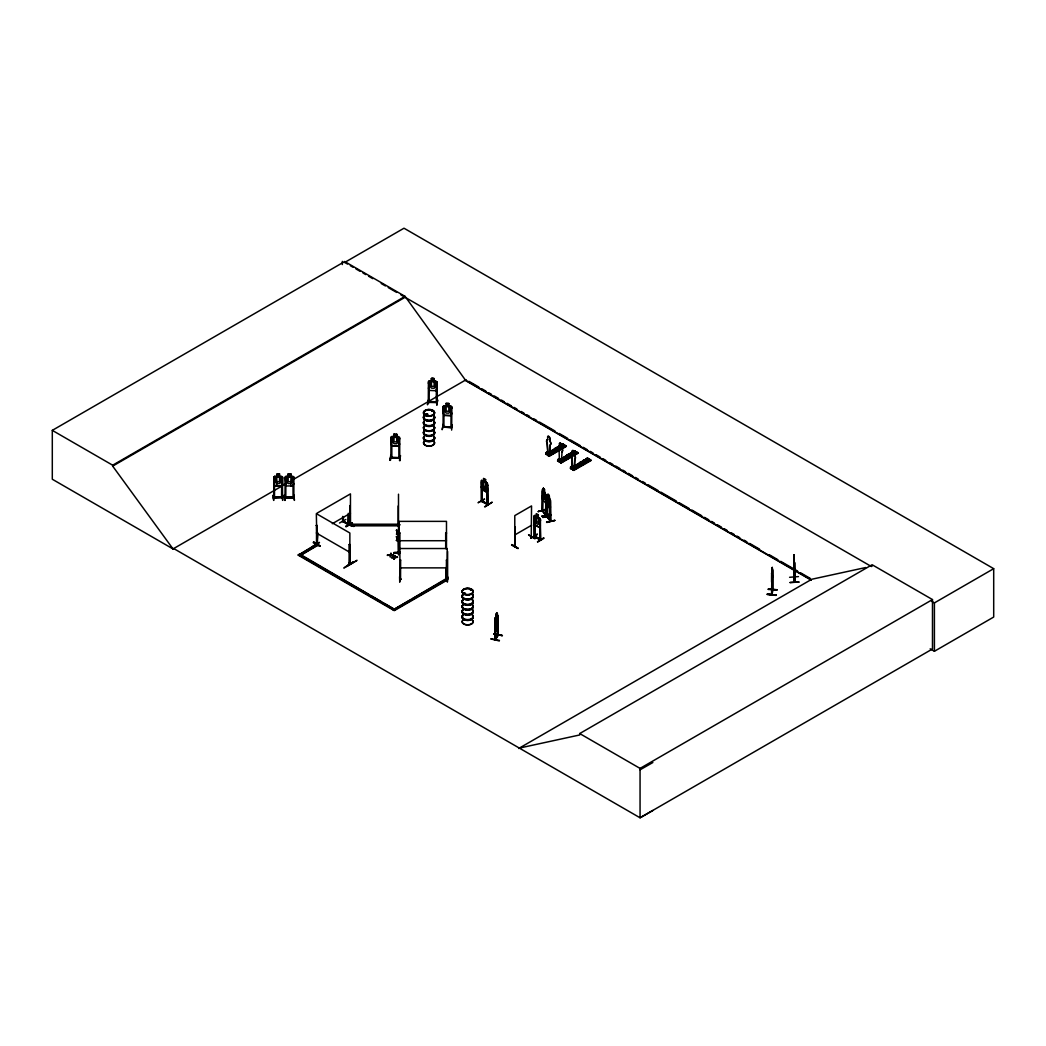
<?xml version="1.0" encoding="UTF-8"?>
<svg xmlns="http://www.w3.org/2000/svg" width="1046" height="1046" viewBox="0 0 1046 1046"><rect width="100%" height="100%" fill="white"/><g stroke="black" fill="none" stroke-linecap="round" stroke-linejoin="round"><path stroke-width="1.5" d="M794.019 564.409L794.228 569.652L794.28 567.86M772.013 578.66L772.275 567.416L772.17 579.458M772.484 575.352C771.072 594.756 771.765 567.547 771.66 573.993M772.576 575.365L771.673 582.047M776.093 595.396C749.237 591.801 794.529 597.227 767.319 594.154M549.686 454.056L550.118 444.981A2.968 1.713 60 0 0 549.686 440.915L549.686 438.313A1.477 0.85 60 0 0 548.64 436.496A1.477 0.85 60 0 0 547.594 437.097L547.725 437.019A1.477 0.85 60 0 1 548.771 436.417A1.477 0.85 60 0 1 549.817 438.235L549.817 440.85A2.968 1.713 60 0 1 550.248 444.903L549.817 453.977L547.202 452.134L548.156 452.683L548.012 454.892L547.202 452.134M561.467 460.855L562.029 451.702A2.968 1.713 60 0 0 561.597 447.649L561.597 445.034A1.477 0.85 60 0 0 560.551 443.216A1.477 0.85 60 0 0 559.505 443.831L559.375 446.511A2.968 1.713 60 0 0 559.074 449.989L559.375 459.652L562.604 461.574L562.369 460.175L560.63 461.168L560.63 462.188L557.976 460.645L557.976 459.639L559.715 458.645L559.558 459.926L558.812 459.508M574.293 468.268L574.725 459.194A2.968 1.713 60 0 0 574.293 455.128L574.293 452.526A1.477 0.85 60 0 0 573.247 450.708A1.477 0.85 60 0 0 572.201 451.31L572.332 451.231A1.477 0.85 60 0 1 573.378 450.63A1.477 0.85 60 0 1 574.424 452.447L574.424 455.062A2.968 1.713 60 0 1 574.869 459.116L574.424 468.19L571.665 466.424L571.665 468.543M542.142 510.618L545.803 515.286L545.397 514.266M542.56 510.435L542.116 509.938L542.835 510.356M545.79 514.724L545.724 495.399L545.803 514.789M546.875 495.869L546.783 516.659L550.471 520.058M547.489 516.972L547.189 516.358M794.11 566.121L794.189 565.049M772.013 570.148L772.04 569.102M771.961 571.469L771.569 594.376M495.006 623.534L495.281 620.67M497.7 620.723C493.673 632.464 496.118 627.678 497.831 620.696M571.77 466.699L572.554 467.235L571.9 457.403A2.968 1.713 60 0 1 572.332 453.846L572.201 453.925A2.968 1.713 60 0 0 571.77 457.481L572.201 467.183L573.273 466.869M547.594 452.46L547.555 453.245L548.522 452.12M559.27 459.887L560.368 458.985M560.12 458.959L559.349 460.057M571.848 466.987L573.116 466.346M491.005 639.106L499.452 640.374M499.308 640.989L491.019 638.74M390.995 443.582L391.897 445.988L398.722 446.289L399.729 443.909M391.779 438.444L390.956 438.588L391.779 438.444L391.845 457.978L390.916 457.024L391.649 457.311M391.165 454.892L390.04 460.384L391.152 455.18M391.897 445.988L398.657 446.158M390.759 455.219L390.04 460.358M390.472 460.292L391.217 454.879M393.911 436.417L393.911 434.038L396.813 434.168L396.813 436.548M398.853 438.758L399.65 438.797L398.853 438.758L398.918 458.318M398.735 457.782L399.742 457.442M398.853 458.305L398.957 457.35L399.716 458.331L399.729 437.516L398.696 436.627L391.923 436.391L390.995 437.202L390.864 457.926L390.864 457.22L399.716 457.625M400.2 455.638L399.886 460.815L400.134 455.585M428.429 388.014L429.331 390.433L436.156 390.733L437.15 388.354L436.077 390.655M429.2 382.875L428.376 383.019L429.2 382.875L429.082 402.462L428.311 402.396L437.176 402.592M428.638 399.324L427.474 404.815L428.023 400.932M429.082 402.462L429.122 401.468L428.285 402.37L428.429 381.581L429.357 380.77C433.358 382.561 429.278 375.919 434.247 378.613L434.247 381.045L437.15 382.012L437.097 402.802L437.058 381.986M428.402 402.396L429.278 402.409M429.305 401.533L436.378 401.795M434.247 378.665L431.331 378.534M436.117 381.123L429.396 380.914L428.52 381.672M436.287 383.189L437.084 383.228L436.287 383.189L436.339 402.775L437.058 402.762L436.287 402.043M428.468 401.703L437.176 401.886L436.221 401.808M443.975 426.82L443.203 426.376L443.086 427.291L443.138 406.489L446.054 405.77M443.138 412.935L444.027 415.34L450.852 415.641L451.859 413.262M443.138 406.554L444.066 405.678M443.909 407.796L443.086 407.94L443.909 407.796L443.922 427.356L443.792 426.637M443.347 424.231L442.17 429.723L443.295 424.245M444.027 415.34L450.865 415.589M446.041 403.442L448.956 403.521L448.852 406.031L450.303 406.894L450.303 411.326L448.852 413.17L446.132 413.052L444.681 411.078L444.681 406.633L446.132 405.913L446.054 403.39L448.956 403.521M448.943 405.953L451.859 406.868L451.663 427.722L443.046 427.082L451.885 427.5L451.794 426.742L450.878 427.134M450.826 406.044L444.053 405.743M450.983 408.11L451.794 408.136L450.983 408.11L451.048 427.696L450.996 426.703M451.611 430.089L452.212 424.624M794.254 576.934L794.385 582.269L794.215 558.943L794.189 560.604M794.685 562.853L794.738 582.243L794.319 581.707M794.372 581.511L794.228 577.157M496.052 625.09L495.477 628.816L496.222 625.312L496.994 626.136L496.419 624.41M518.018 548.196L511.716 544.574L518.005 548.209M495.49 624.593L496.798 615.976L497.242 625.953L495.909 631.549L495.49 629.038M771.935 569.233L772.275 567.416M771.673 572.607L772.576 569.063M771.883 576.725L772.17 575.169M768.3 589.46L777.178 589.748L768.339 589.16M772.85 570.462L772.942 589.866L771.935 594.847L771.961 569.089M772.51 589.8L771.582 594.782L772.563 589.735M497.569 635.066L495.438 639.956L495.373 620.069M495.699 639.498L495.726 638.831M497.569 634.87L497.883 634.87M495.49 622.71L495.948 628.241L497.255 619.611L496.824 612.668L495.49 618.264L495.425 639.917L498.197 635.105L497.582 635.458M398.186 525.314L398.5 524.556M398.186 532.859L398.487 552.21M545.764 500.812L545.306 502.747L542.521 499.099L542.116 496.301M549.948 508.604L550.353 500.472M550.484 506.852L549.987 508.722L547.189 505.074L547.267 495.503L550.392 500.485L550.484 521.274L546.862 516.698M426.245 415.066L425.578 414.347L425.84 415.027M425.591 414.438L426.101 414.321M425.84 414.778L426.716 414.399L426.716 415.105M431.88 411.313L432.717 411.039L431.959 411.379M432.233 410.947L431.959 410.973M464.45 593.03L464.097 593.893M465.313 593.893L463.966 593.291M470.439 590.022L471.288 589.748M470.713 589.578L471.328 589.813M581.184 462.698L581.877 463.6L582.988 463.13M583.093 463.195L582.138 462.28L581.184 463.195M794.764 582.204L794.28 577.248M557.976 460.645L560.225 459.05L559.479 459.612M546.313 509.389L538.193 511.52L546.156 509.232M542.874 517.509L550.994 515.364M313.251 542.691C333.216 553.609 300.49 534.441 319.893 545.737M313.604 542.103L319.867 546.077M548.339 452.12L545.698 454.108L549.333 456.2L566.37 446.367L562.957 443.883C556.694 445.335 570.515 449.061 561.231 444.89M572.777 466.895L571.809 466.346L571.809 468.464C573.77 470.112 572.332 465.352 572.044 467.379M536.297 516.201L536.284 513.664L538.363 514.854L538.232 517.312L539.265 518.698L539.265 523.144L538.232 524.451L536.297 523.353L535.251 520.856L535.251 516.41C536.101 514.527 534.323 516.031 539.684 518.058L540.377 519.287L539.658 527.655L534.794 524.87L534.153 522.137M486.913 492.208L487.671 490.26L486.952 492.313L482.062 489.554L481.422 486.821M390.066 556.943L390.799 553.138M394.133 559.296L394.787 557.322L397.454 556.982L394.787 557.727L394.133 559.296L394.146 557.374M395.375 555.779L394.865 557.4L394.878 555.491L394.237 557.44L391.518 557.387L394.237 557.034L393.636 559.009M282.577 483.527L281.57 485.945L274.732 485.893L273.83 483.514M285.113 497.752L293.861 497.713L293.887 477.107L290.88 476.375L292.331 477.211L292.331 481.644L290.88 483.566L288.16 483.566L286.696 481.67L286.696 477.224L288.16 476.427L288.055 473.916L290.971 473.956L290.88 485.972L292.893 485.959L293.887 483.5M390.786 554.642L393.374 555.034L390.707 555.374L391.296 553.426M450.787 415.563L451.767 413.248M559.571 459.272L559.728 459.874M572.541 466.058L570.815 467.052L570.815 468.059L573.47 469.589L573.47 468.582L575.195 467.588L575.444 468.987L572.319 467.013M339.505 523.013L345.847 519.483M313.199 546.365L319.501 542.416L313.264 546.064M484.599 499.19L478.061 502.747L484.298 499.099M531.041 538.115L537.304 534.166M537.291 534.467L531.093 537.814M316.284 544.77L317.213 544.953L317.134 525.589L316.337 525.393L317.134 525.589M316.912 525.72L316.977 545.11L316.337 513.638L349.861 532.989L349.861 564.095L349.22 563.023L350.135 564.003L349.22 563.729L349.926 564.134L349.508 544.286L349.325 563.82M487.031 504.42L487.985 504.63L487.331 484.952L487.148 504.486M534.82 536.153L534.114 535.748L534.82 536.35M534.101 536.48L540.442 540.063L540.442 519.247L538.363 517.234M534.532 535.657L534.728 536.86L534.964 517.339L534.179 517.142L534.964 517.339M540.586 539.161L540.246 539.318M273.163 495.281L273.647 500.053M284.473 495.281L284.957 500.053M342.604 521.431L342.657 516.567M343.533 520.908L342.866 520.529L343.454 520.869M343.01 520.568L343.206 521.771L343.454 516.763M398.892 549.765L398.526 554.955L398.84 549.778M399.65 576.608L399.716 581.707M351.534 525.523L353.927 526.478L347.246 523.078L350.528 524.948L349.599 525.197L350.305 524.817L350.24 505.506L349.835 525.354L350.462 525.053L350.462 493.869L316.938 513.22M495.307 620.709L497.412 616.918L497.726 618.735L497.321 616.892M496.811 629.954L496.693 627.522C499.975 620.592 493.568 633.261 495.909 629.169M496.092 629.954L496.641 628.999M496.092 630.751L496.641 629.797M495.948 614.29L496.824 612.668M496.092 615.218L496.641 613.466M495.333 617.741L497.543 613.976L497.961 635.537M497.569 635.576L497.844 615.728L498.197 635.21M497.883 635.576L498.131 615.78M493.804 634.255L502.394 635.589L493.934 633.954M502.381 635.563L493.817 634.151M572.829 466.608L572.75 466.987M426.559 414.922L426.245 414.216M432.377 411.248L432.769 411.104M464.712 593.605L465.287 593.383M570.162 455.925L570.005 455.036M396.761 530.1L397.781 532.61L396.852 534.388L399.337 531.59L397.702 532.558L396.408 530.309L397.258 530.387L397.428 532.806L396.408 530.309M398.055 532.362L398.866 531.316M398.513 537.879L397.702 538.925L396.408 536.663L398.055 538.716L396.382 540.481L399.337 537.958M398.055 538.716L398.866 537.683M396.852 534.388L399.337 531.59M396.852 540.756L398.304 539.239L399.337 541.789L397.676 539.697M396.382 540.481L397.781 538.978L396.761 536.467M546.117 514.488L542.181 510.723L542.155 489.999M497.961 634.83L495.098 639.904L495.32 617.676L495.294 630.254M282.577 497.216L273.712 497.046L281.766 497.268M398.997 551.595L399.977 551.974M446.524 579.654L447.139 578.686L447.27 579.667M514.763 546.731L514.789 515.6L531.551 505.924L531.237 537.213M293.887 477.172L292.854 476.27L286.068 476.296L285.14 477.211L286.042 485.959L292.893 485.932M286.107 476.375L285.14 477.159L284.996 497.948L285.179 497.007L293.769 497.229M282.577 477.185L281.544 476.283L274.758 476.283L273.83 477.133L273.869 498.001L273.804 497.046M273.83 477.211L274.758 476.283M317.474 544.064L317.5 532.427M349.704 524.425L350.031 524.608M390.877 457.756L399.742 458.148M550.745 520.424L550.065 520.869L550.392 501.374L550.797 521.17L550.353 520.673M432.691 411.222L431.828 411.248M432.495 411.013L432.076 410.934M558.224 449.035L556.825 449.035M581.288 462.763L582.988 462.763M464.254 593.396L464.934 593.056M483.5 480.768L481.422 480.441L481.487 501.296L487.75 504.787L487.671 483.919L485.592 481.945L486.56 483.37L486.56 487.802L485.514 489.123L483.579 488.024L482.533 485.527L482.533 481.082L483.579 480.885M486.978 482.729L481.487 480.402L481.487 501.296L487.462 503.597L487.671 504.787M534.872 515.247L534.153 515.756L534.218 536.546M282.564 497.739C259.879 499.635 286.316 495.02 281.766 497.948M285.989 497.242L285.793 498.001L285.885 478.414L285.087 478.597M293.769 497.935L285.179 497.974M399.86 552.497C395.65 551.7 388.406 553.164 399.834 552.994M400.631 560.094L399.834 560.094L400.631 560.094L400.54 579.68L400.723 578.739L399.834 578.739L399.925 579.68L399.886 532.95L399.088 532.95L399.886 532.95M400.67 578.961L399.925 578.686M446.367 578.948L447.322 578.922L446.341 579.131M545.777 454.173L545.96 452.696L547.686 451.702M565.873 446.093L548.248 455.585L549.124 455.925L566.148 446.106L562.957 444.145L549.634 451.872L562.957 443.883M561.127 446.158L563.219 447.623L561.127 446.407L563.82 444.916L546.117 454.369M563.807 444.929L562.957 444.145M548.287 455.625L558.982 449.532M565.886 446.119L561.61 448.015M559.715 458.645L557.74 459.508L557.74 460.763L561.127 462.999L578.15 453.166L574.751 450.944L557.479 460.92L558.133 461.325L572.763 452.97M577.314 452.552L574.777 451.101M577.117 452.604L577.928 452.905L574.006 455.18M560.303 462.384L562.604 460.318M572.293 465.915L570.567 466.908L570.358 468.386L587.577 458.357L590.755 460.318M587.577 458.096L570.724 468.582L573.94 470.412L573.3 470.059L590.715 459.913L587.577 458.096C581.315 459.547 595.135 463.273 585.852 459.089M588.192 458.697L570.789 468.608L587.133 459.887M573.875 470.386L590.977 460.58L590.114 459.795L572.868 469.798L573.679 470.112L573.718 468.726L575.444 467.732M443.857 426.637L451.048 426.964M442.994 426.572L451.767 426.964M399.598 458.344L391.034 457.965M515.077 527.184L515.024 546.862L515.286 527.315M511.546 545.084L518.018 548.601M485.592 479.565L485.514 491.502M349.612 525.223L350.24 505.506M353.613 526.295L347.599 522.882M317.278 543.175C316.01 545.881 318.599 533.303 317.278 532.296M350.07 544.613L349.286 544.417M482.062 482.193L481.487 481.866L482.128 501.583L481.696 500.341M349.286 563.14L350.135 563.297M353.156 561.833C322.939 581.145 378.312 547.633 347.259 566.082M346.971 565.86L353.195 562.173M487.907 485.279L487.109 485.069M482.062 500.838L481.422 500.472L482.128 500.877M482.128 501.086L487.985 503.924L487.148 503.78M482.049 501.583L482.284 482.062M484.729 506.552C482.873 508.618 502.158 495.569 485.083 506.735M540.56 539.841L539.723 539.684L540.024 520.215L540.651 539.932L534.336 536.323M540.586 520.542L539.801 520.346M534.859 524.831L539.723 527.615L540.377 525.693M530.753 538.01L536.99 534.362M539.945 539.03L534.532 536.363M537.422 541.815L543.711 537.827M537.762 541.972L543.985 538.298M173.793 548.588L173.113 548.993L52.3 479.238L52.3 430.364L344.709 261.539L405.077 296.384L465.444 380.116L811.068 579.667M344.709 261.539L344.709 262.441L404.004 228.211L993.7 568.671L993.7 617.048L934.405 651.279L930.169 648.821M52.3 430.364L112.667 465.209L405.077 296.384M652.861 810.493L640.06 817.789L173.714 548.549L173.021 548.941L112.667 466.111L405.077 297.286M173.021 548.941L286.46 483.448M293.508 479.382L466.124 379.724M332.301 523.706L350.462 513.22M342.918 520.568L343.232 521.026M343.297 521.261L348.684 524.255M348.514 523.798L343.01 521.274M348.462 514.828L348.174 524.621L349.116 524.844L349.037 513.547M345.847 526.347L352.162 522.739L345.886 526.4M399.834 548.522L447.23 548.522L447.113 580.151L394.29 610.642L298.28 555.217L316.258 544.234L317.487 545.541L300.725 555.217L317.487 544.94M352.476 523.301L345.847 526.739L352.214 523.118M298.28 555.217L299.509 553.909L394.29 609.243L384.392 603.516M300.895 553.7L316.258 544.835L316.271 543.998M547.921 451.846L546.195 452.84L546.195 453.846L547.921 452.853L547.15 443.269A2.968 1.713 60 0 1 547.594 439.712L547.725 439.634A2.968 1.713 60 0 0 547.28 443.19L547.725 452.761M396.382 534.114L397.205 534.192M398.487 535.33L399.337 535.421L397.676 533.329M559.375 443.909L559.505 443.831A1.477 0.85 60 0 1 560.421 443.295A1.477 0.85 60 0 1 561.467 445.112L561.467 447.727A2.968 1.713 60 0 1 561.898 451.78L562.029 451.702M555.086 448.433C564.369 452.604 550.549 448.878 556.812 447.427L558.904 448.642M550.039 452.094L563.572 444.615M563.598 444.655L545.973 454.121M557.27 448.695L546.548 454.317M546.195 453.846L548.849 455.376L548.849 454.369L550.575 453.376L550.824 454.775L547.699 452.944M548.849 454.369L550.824 453.519M398.487 541.697L399.337 541.789M548.235 455.559L558.956 449.375M561.571 447.858L565.507 445.596M559.205 449.793L548.902 455.978L549.098 454.513M566.108 445.701L561.493 448.616M558.826 461.142L558.982 458.933L559.937 459.495L559.937 461.6L558.982 461.051L558.982 458.933M566.867 455.232C576.15 459.416 562.33 455.69 568.593 454.239L571.744 456.043L560.708 462.777M570.135 453.598L571.861 452.356L575.012 454.422L571.861 452.356M561.401 458.645L573.273 451.911M561.82 458.906L572.293 452.853M575.352 451.297L558.368 461.286M571.6 453.964L558.512 461.521L571.678 453.99M577.287 452.395L560.015 462.371L570.776 456.331M573.195 454.866L576.006 453.31M573.535 455.062L577.889 452.5M560.643 462.75L571.744 456.304L568.593 454.239M573.731 455.167L577.902 452.748M560.904 462.737L571.378 456.684M579.706 462.646C588.976 466.817 575.169 463.09 581.432 461.639L584.57 463.705L581.432 461.639M582.962 460.763C592.245 464.934 578.425 461.221 584.701 459.756L587.839 461.822L584.701 459.756M587.604 458.514L570.554 468.307M570.998 468.739L586.911 459.625M572.855 469.772L590.114 459.795M573.47 470.125L590.729 460.148M514.789 534.951L531.551 525.275M447.623 578.843L445.897 578.843L393.074 609.936L409.744 600.312M412.529 598.704L445.897 579.445L447.623 579.445L447.623 551.477M298.28 554.615L394.29 610.04L447.322 579.445M518.659 748.491L811.761 579.262L865.761 567.52M519.339 748.086L579.706 734.959L579.706 733.56L872.116 564.735L932.483 599.58L932.483 648.965L640.06 817.789L640.06 768.405L932.483 599.58M872.116 566.134L871.436 566.54L400.866 294.854M931.607 601.28L934.405 602.901L993.7 568.671M640.06 769.817L652.861 762.521M276.837 476.427L275.386 477.211L275.386 481.657L276.837 483.566L279.557 483.566L281.021 481.657L281.021 477.211L279.557 476.427L279.661 473.903L276.745 473.903L276.837 485.959M398.5 552.68L398.5 494.196M350.24 524.151L350.031 525.314M568.606 455.232L569.795 455.141M570.005 455.847L568.815 455.938M582.635 463.548L583.093 462.698M471.158 590.206L470.53 590.009M465.274 593.788L463.94 593.579M572.567 466.647L572.868 466.699M559.375 459.259L560.041 459.573M543.358 488.351L545.084 493.725L544.482 499.308L542.756 495.203L543.41 488.194L543.319 490.6M544.521 489.75L544.613 492.117M542.469 491.241L542.56 511.141L542.586 509.912M545.724 494.51L542.495 489.554M547.437 501.178L549.15 505.283L549.751 499.7L549.281 495.712L548.039 494.327M547.136 497.216L547.228 517.116M549.974 499.099L550.484 500.459M545.724 500.903L545.803 494.483M546.797 502.276L547.254 505.1M546.339 509.114L538.232 511.638M542.469 511.128L542.796 499.727M550.026 513.861C524.974 520.751 567.05 510.173 542.103 516.554M541.933 516.293L550.196 514.462M546.6 521.954L554.864 520.385L546.77 522.503M546.574 522.281L554.877 520.437M515.077 546.836L515.325 545.947M316.493 544.574L316.559 525.262M349.442 563.598L349.508 544.286M540.063 539.566L540.024 525.053M390.08 555.413L387.451 555.034L393.374 555.034M394.865 556.995L397.454 556.982M391.518 557.387L397.454 557.387M391.518 557.793L394.146 557.78M387.451 555.034L390.158 554.681M387.451 555.439L390.158 555.086M390.707 554.968L393.374 554.628M282.485 477.159L282.512 497.961M293.834 497.255L285.179 497.295M399.794 551.791L399.023 551.804M393.897 553.02L399.925 552.51M582.387 463.391L581.288 463.13M481.801 501.112L487.907 504.63M534.702 536.82L534.754 517.469M540.442 539.357L535.029 536.219M343.193 521.732L343.232 516.894M342.696 521.457L348.88 524.987L348.815 513.664M793.822 577.614L793.94 554.89L794.202 556.59M793.914 558.316L793.953 555.021M794.319 569.652L793.836 556.119L794.319 560.028M794.28 561.467L794.228 560.041M798.451 576.594L789.586 577.287M793.914 577.667L794.045 554.89M790.122 582.7C792.018 582.243 809.552 581.694 790.096 582.4M288.16 474.047L290.971 473.956M290.88 477.211L288.16 477.224L288.16 481.67L290.88 481.657M274.575 478.414L273.777 478.414L274.575 478.414L274.483 498.001L274.575 497.242M281.675 478.388L282.472 478.571L281.675 478.388L281.583 497.922M293.076 497.242L293.076 497.974L292.985 478.388L293.795 478.388M273.163 495.294L273.712 500.433M293.861 495.268L294.41 500.393L293.978 495.216M282.603 500.393L282.59 494.876L282.655 500.027M398.186 505.963L398.16 525.759M445.688 532.95L446.485 533.12L445.688 532.95L445.688 548.666M393.897 552.733L399.834 552.942M446.433 560.107L447.23 560.277L446.433 560.107L446.341 579.628M447.793 576.947L447.348 582.099L447.374 576.908M400.723 579.445L399.925 579.654M399.834 579.628L400.631 579.628M446.433 579.458L447.204 579.432M446.433 579.628L447.23 579.628L445.897 578.843M276.837 477.211L279.557 477.211L279.557 481.657L276.837 481.657M274.797 485.815L281.505 485.815M350.632 525.21L398.029 525.21M399.088 540.717L446.485 540.717M399.834 567.873L447.23 567.873M546.064 515.142L542.482 510.54L545.685 514.501M547.097 516.515L550.484 520.568M437.581 400.056L436.823 405.233L437.633 400.069M400.553 455.664L399.454 460.423M772.576 568.972L772.445 590.31M777.139 589.905L768.3 589.055M771.987 594.337L771.987 593.788M767.293 594.586L776.145 595.135M399.886 551.595L399.794 552.523M399.114 551.791L399.088 552.301M545.724 515.233L545.764 494.47M495.006 625.482L495.412 627.312M399.088 552.523L399.088 521.366L446.485 521.366L446.485 548.666M534.441 536.363L534.284 515.783M540.351 540.063L540.154 538.86M348.802 525L348.593 523.798M559.466 458.501L559.571 459.926M558.381 448.551C554.864 449.937 560.094 447.4 556.668 449.126M485.658 479.526L483.5 478.388L483.579 490.404M483.579 481.683L485.514 482.781M483.579 486.115L485.514 487.214M486.978 492.169L482.18 489.463L481.487 486.782M535.016 538.768L528.544 534.859L534.846 538.481M344.709 262.441L347.52 264.063M350.332 265.684L353.143 267.305M355.941 268.927L360.151 271.359M362.962 272.98L365.773 274.601M368.584 276.222L372.794 278.654M381.215 283.518L385.425 285.95M388.236 287.572L396.656 292.422M468.948 381.345L478.82 387.046M481.644 388.681L485.88 391.126M488.691 392.747L491.515 394.381M494.34 396.003L498.576 398.448M501.4 400.082L504.211 401.716M507.035 403.338L511.272 405.783M514.096 407.417L516.907 409.038M521.143 411.483L523.968 413.118M526.792 414.739L529.603 416.373M533.839 418.818L536.663 420.44M539.488 422.074L555.008 431.03M559.231 433.475L567.703 438.366M570.515 439.987L580.399 445.688M583.21 447.322L587.447 449.767M590.271 451.388L593.095 453.023M595.919 454.657L600.143 457.089M602.967 458.723L605.791 460.358M610.014 462.79L612.838 464.424M615.663 466.058L619.899 468.503M622.723 470.125L625.534 471.759M628.358 473.38L632.595 475.825M635.419 477.46L638.23 479.081M642.466 481.526L645.29 483.16M648.115 484.782L657.986 490.482M660.811 492.117L676.331 501.073M679.142 502.708L689.026 508.408M691.837 510.03L701.722 515.743M704.533 517.365L708.77 519.81M711.594 521.444L714.418 523.065M717.242 524.7L721.465 527.145M724.29 528.766L727.114 530.4M731.337 532.845L734.161 534.467M736.985 536.101L739.81 537.722M744.046 540.167L746.857 541.802M749.681 543.423L759.553 549.137M769.438 554.838L777.897 559.715M780.721 561.349L797.653 571.116M800.465 572.75L810.349 578.451M464.516 379.986L811.278 580.19M574.071 452.29L576.163 453.755L574.071 452.539M570.135 453.349L572.227 454.565M558.826 459.024L561.597 460.776M447.113 580.151L445.897 579.445L445.897 567.573M395.375 556.184L394.878 555.491M316.337 532.989L349.861 552.34M316.258 544.835L317.487 545.541M300.921 555.334L368.833 594.533M371.657 596.168L381.555 601.881M579.706 733.56L640.06 768.405M568.449 455.729C571.783 457.416 568.501 452.944 568.606 456.043M547.071 516.332L550.732 521.091M550.392 521.261L550.353 519.967M450.787 406.123L451.754 406.959M348.998 524.778L342.879 521.274L342.879 516.436M348.24 524.647L348.253 513.338M543.319 488.221L544.613 489.737M549.281 495.712L547.986 494.196L547.516 517.038M543.554 489.005L544.273 489.92M543.554 489.803L544.273 490.718M558.59 461.548L557.727 460.776M486.913 482.768L487.606 490.299M398.304 532.885L399.337 535.421M398.997 535.63L397.951 533.081L398.84 535.134M398.997 541.998L397.951 539.448L398.84 541.501M396.408 536.663L397.428 539.174M285.244 483.527L286.107 485.88M273.921 483.514L274.732 485.945M794.738 581.798L794.633 562.395M771.726 577.562L771.883 578.634M793.953 562.643L794.11 564.212M793.862 561.807L793.953 564.552M399.69 576.568L399.768 582.099M285.022 500.433L284.943 494.889L284.904 500.38M934.405 602.901L934.405 651.279M575.195 467.588L575.195 468.595M572.332 451.231L572.201 453.925M562.369 460.175L562.369 461.181M560.081 445.805L558.355 446.799M550.575 453.376L550.575 454.382M547.725 437.019L547.594 439.712M547.045 452.225L547.045 454.33M495.843 629.012L495.817 631.536M487.331 484.952L487.331 504.303M443.243 406.528L443.229 412.922M434.155 378.678L434.142 381.123L435.594 381.973L435.594 386.419L434.142 388.262L431.436 388.144L429.971 386.17L429.971 381.725L431.436 380.992L431.436 378.56M396.722 434.247L396.709 436.679L398.173 437.542L398.173 441.987L396.709 443.818L394.002 443.7L392.551 441.726L392.551 437.293L394.002 436.561L394.002 434.116M391.099 437.176L391.086 443.569M342.343 261.356L342.343 264.56M282.577 477.12L282.577 483.579M273.921 477.172L273.921 483.566M112.667 465.209L112.667 466.111M472.517 600.169A5.622 3.243 0 0 1 467.654 605.033A5.622 3.243 0 0 1 462.777 600.169M472.439 600.496A5.531 3.19 0 0 1 467.654 605.294A5.531 3.19 0 0 1 462.855 600.496M472.452 604.967A5.557 3.203 0 0 1 467.654 609.779A5.557 3.203 0 0 1 462.842 604.967M472.517 594.821A5.622 3.243 0 0 1 467.654 599.698A5.622 3.243 0 0 1 462.777 594.821M472.439 599.606A5.531 3.19 0 0 1 467.654 604.392A5.531 3.19 0 0 1 462.855 599.606M472.439 595.161A5.531 3.19 0 0 1 467.654 599.946A5.531 3.19 0 0 1 462.855 595.161M472.517 599.894A5.622 3.243 0 0 1 467.654 604.758A5.622 3.243 0 0 1 462.777 599.894M472.517 594.546A5.622 3.243 0 0 1 467.654 599.41A5.622 3.243 0 0 1 462.777 594.546M472.452 594.259A5.544 3.203 0 0 1 467.654 599.057A5.544 3.203 0 0 1 462.842 594.259M472.517 615.388A5.622 3.243 0 0 1 467.654 620.252A5.622 3.243 0 0 1 462.777 615.388M472.452 615.715A5.544 3.203 0 0 1 467.654 620.513A5.544 3.203 0 0 1 462.842 615.715M472.452 620.003A5.557 3.203 0 0 1 467.654 624.802A5.557 3.203 0 0 1 462.842 620.003M472.426 605.451A5.518 3.19 0 0 1 467.654 610.236A5.518 3.19 0 0 1 462.868 605.451M472.426 620.2A5.518 3.19 0 0 1 467.654 624.972A5.518 3.19 0 0 1 462.868 620.2M472.517 610.04A5.622 3.243 0 0 1 467.654 614.917A5.622 3.243 0 0 1 462.777 610.04M472.439 614.826A5.531 3.19 0 0 1 467.654 619.611A5.531 3.19 0 0 1 462.855 614.826M472.452 610.38A5.544 3.203 0 0 1 467.654 615.179A5.544 3.203 0 0 1 462.842 610.38M472.517 615.113A5.622 3.243 0 0 1 467.654 619.977A5.622 3.243 0 0 1 462.777 615.113M472.517 609.766A5.622 3.243 0 0 1 467.654 614.63A5.622 3.243 0 0 1 462.777 609.766M472.452 609.478A5.544 3.203 0 0 1 467.654 614.277A5.544 3.203 0 0 1 462.842 609.478M558.943 450.068A2.968 1.713 60 0 1 559.375 446.511M433.907 421.381A5.622 3.243 0 0 1 429.043 426.245A5.622 3.243 0 0 1 424.179 421.381M433.842 421.721A5.544 3.203 0 0 1 429.043 426.52A5.544 3.203 0 0 1 424.245 421.721M433.855 425.997A5.557 3.203 0 0 1 429.043 430.808A5.557 3.203 0 0 1 424.231 425.997M433.842 426.193A5.544 3.203 0 0 1 429.043 431.004A5.544 3.203 0 0 1 424.245 426.193M433.907 416.047A5.622 3.243 0 0 1 429.043 420.91A5.622 3.243 0 0 1 424.179 416.047M425.068 415.367A5.622 3.243 0 0 1 427.592 414.53M433.842 420.819A5.544 3.203 0 0 1 429.043 425.617A5.544 3.203 0 0 1 424.245 420.819M433.842 416.373A5.544 3.203 0 0 1 429.043 421.172A5.544 3.203 0 0 1 424.245 416.373M425.121 415.707A5.544 3.203 0 0 1 427.605 414.883M433.907 421.107A5.622 3.243 0 0 1 429.043 425.97A5.622 3.243 0 0 1 424.179 421.107M433.907 415.772A5.622 3.243 0 0 1 429.043 420.636A5.622 3.243 0 0 1 424.179 415.772M425.068 415.092A5.622 3.243 0 0 1 427.592 414.255M433.842 415.484A5.544 3.203 0 0 1 429.043 420.283A5.544 3.203 0 0 1 424.245 415.484M425.121 414.817A5.544 3.203 0 0 1 427.605 413.994M433.907 436.6A5.622 3.243 0 0 1 429.043 441.464A5.622 3.243 0 0 1 424.179 436.6M433.842 436.94A5.544 3.203 0 0 1 429.043 441.739A5.544 3.203 0 0 1 424.245 436.94M433.855 441.216A5.557 3.203 0 0 1 429.043 446.027A5.557 3.203 0 0 1 424.231 441.216M433.815 426.69A5.505 3.177 0 0 1 429.043 431.462A5.505 3.177 0 0 1 424.271 426.69M433.842 441.412A5.544 3.203 0 0 1 429.043 446.224A5.544 3.203 0 0 1 424.245 441.412M433.855 426.415A5.557 3.203 0 0 1 429.043 431.214A5.557 3.203 0 0 1 424.231 426.415M433.907 431.266A5.622 3.243 0 0 1 429.043 436.13A5.622 3.243 0 0 1 424.179 431.266M433.842 436.038A5.544 3.203 0 0 1 429.043 440.837A5.544 3.203 0 0 1 424.245 436.038M433.842 431.593A5.544 3.203 0 0 1 429.043 436.391A5.544 3.203 0 0 1 424.245 431.593M433.907 436.326A5.622 3.243 0 0 1 429.043 441.19A5.622 3.243 0 0 1 424.179 436.326M433.907 430.991A5.622 3.243 0 0 1 429.043 435.855A5.622 3.243 0 0 1 424.179 430.991M433.842 430.704A5.544 3.203 0 0 1 429.043 435.502A5.544 3.203 0 0 1 424.245 430.704M496.785 620.396L495.948 621.886L496.798 620.422M496.785 622.305L495.948 623.795L496.798 622.318M551.007 515.09L542.73 517.325L551.007 515.09M290.396 474.439L288.644 474.439L288.644 475.237L290.396 475.224L290.396 474.439M399.82 524.831L393.897 524.857L399.82 524.844M279.073 474.439L277.334 474.439L277.334 475.237L279.073 475.237L279.073 474.439M398.029 524.216L350.632 524.216L350.632 525.824L398.029 525.824L398.029 524.216M433.659 379.11L431.92 379.031L431.92 379.829L433.659 379.907L433.659 379.11M434.142 381.908L431.436 381.79L431.436 386.236L434.142 386.353L434.142 381.908M448.368 404.031L446.616 403.952L446.616 404.737L448.368 404.815L448.368 404.031M448.852 406.829L446.132 406.698L446.132 411.143L448.852 411.274L448.852 406.829M396.225 434.678L394.486 434.6L394.486 435.384L396.225 435.463L396.225 434.678M396.709 437.476L394.002 437.359L394.002 441.791L396.709 441.922L396.709 437.476M485.174 479.8L483.919 479.094L485.174 480.598L485.174 479.8M537.879 515.129L536.637 514.423L537.879 515.926L537.879 515.129M538.232 518.097L536.297 516.999L536.297 521.444L538.232 522.542L538.232 518.097M548.954 495.896L548.235 494.98L548.954 496.693L548.954 495.896M544.482 492.954L543.358 491.528L543.358 495.974L544.482 497.399L544.482 492.954M549.15 498.929L548.039 497.504L548.039 501.949L549.15 503.374L549.15 498.929M464.882 594.154A5.544 3.203 0 0 0 473.197 591.382A5.544 3.203 0 0 0 464.882 588.61A5.544 3.203 0 0 0 464.882 594.154M464.869 594.35A5.557 3.203 0 0 0 473.197 591.578A5.557 3.203 0 0 0 464.869 588.793A5.557 3.203 0 0 0 464.869 594.35M467.654 609.465A5.518 3.19 0 0 0 472.426 604.68A5.557 3.203 0 0 1 467.654 609.583A5.557 3.203 0 0 1 462.842 604.784A5.518 3.19 0 0 0 467.654 609.465M464.882 594.586A5.518 3.19 0 0 0 473.171 591.827A5.518 3.19 0 0 0 464.882 589.068A5.518 3.19 0 0 0 464.882 594.586M426.258 415.393A5.557 3.203 0 0 0 434.6 412.621A5.557 3.203 0 0 0 426.258 409.836A5.557 3.203 0 0 0 426.258 415.393M426.284 415.811A5.505 3.177 0 0 0 434.548 413.052A5.505 3.177 0 0 0 426.284 410.307A5.505 3.177 0 0 0 426.284 415.811M426.258 415.576A5.557 3.203 0 0 0 434.6 412.791A5.557 3.203 0 0 0 426.258 410.019A5.557 3.203 0 0 0 426.258 415.576"/></g></svg>
